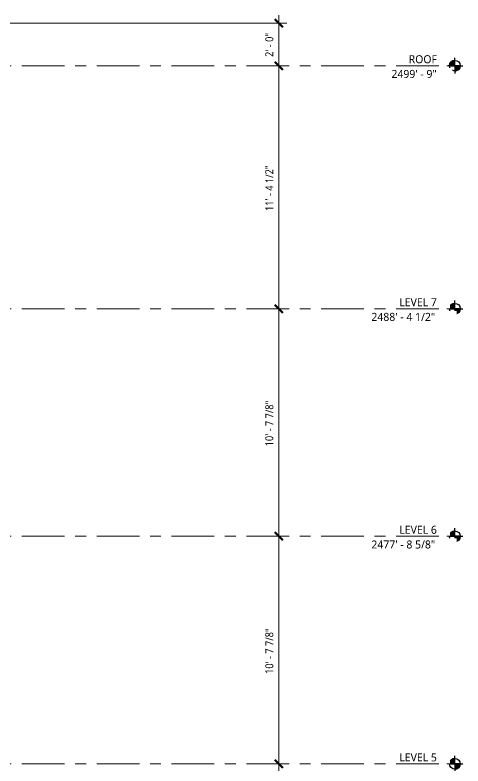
# Model space of a CAD drawing. Header units: inches. Extents: x 6 to 8416, y -388 to 6104.
# Drawn here: x 2432.8 to 2684.2, y 5603.6 to 6025.5 of the extents above; entities that cross this region are included whole.
import ezdxf

# ---------------------------------------------------------------- set-up
doc = ezdxf.new("R2010")
doc.units = ezdxf.units.IN
doc.header["$MEASUREMENT"] = 0
doc.linetypes.add('Center 1_2_', pattern=[42, 24, -6, 6, -6])
for name, color, linetype, lineweight in [('A-ANNO-DIMS', 211, 'Continuous', 13), ('A-ANNO-DIMS-48', 211, 'Continuous', 13), ('A-FLOR-LEVL', 51, 'Continuous', 13)]:
    doc.layers.add(name, color=color, linetype=linetype, lineweight=lineweight)
doc.styles.add('Open Sans_3', font='OpenSans-Regular.ttf', dxfattribs={"height": 4.5})
doc.styles.add('Open Sans_5', font='OpenSans-Regular.ttf', dxfattribs={"width": 0.88, "height": 4.5})
doc.dimstyles.new('Linear_-_3_32__CL', dxfattribs={"dimscale": 12, "dimtxt": 4.83561, "dimasz": 0.375, "dimexe": 0.375, "dimexo": 0.25, "dimgap": 0.125, "dimtad": 1, "dimdec": 8, "dimrnd": 0.003906, "dimzin": 3, "dimdsep": 46, "dimlunit": 4, "dimtxsty": 'Open Sans_5', "dimblk1": 'OBLIQUE', "dimblk2": 'OBLIQUE', "dimsah": 1, "dimcen": 0.09, "dimdle": 0.375, "dimadec": 3, "dimazin": 2, "dimtfac": 1, "dimtdec": 4, "dimtix": 1, "dimtmove": 0, "dimatfit": 3, "dimfxl": 1, "dimtvp": 1, "dimtfill": 1, "dimfrac": 2, "dimtolj": 1, "dimtzin": 0, "dimarcsym": 2})

# ---------------------------------------------------------------- blocks, each defined once
blk = doc.blocks.new('Level - AN Level Head-AM-798523-WALL SECTION - BACK OF HOUSE')
at = {"layer": 'A-FLOR-LEVL'}
h = blk.add_hatch(color=256, dxfattribs=at)
edge = h.paths.add_edge_path()
edge.add_line((351, 5109), (348, 5109))
edge.add_arc((351, 5109), 3, 90, 180, ccw=False)
edge.add_line((351, 5112), (351, 5109))
h = blk.add_hatch(color=256, dxfattribs=at)
edge = h.paths.add_edge_path()
edge.add_arc((351, 5109), 3, 270, 360, ccw=False)
edge.add_line((351, 5106), (351, 5109))
edge.add_line((351, 5109), (354, 5109))
at = {"layer": 'A-FLOR-LEVL', "lineweight": 25}
for p, q in [((351, 5112.02), (351, 5113.51)), ((351, 5109), (351, 5112)), ((348, 5109), (346.49, 5109)), ((348, 5109), (351, 5109)), ((354, 5109), (351, 5109)), ((351, 5109), (351, 5106)), ((351, 5106), (351, 5104.56)), ((354, 5109), (355.53, 5109))]:
    blk.add_line(p, q, dxfattribs=at)
blk.add_circle((351, 5109), 3, dxfattribs=at)
for start, end in [(90, 180), (270, 360)]:
    blk.add_arc((351, 5109), 3, start, end, dxfattribs=at)
blk = doc.blocks.new('DIMBLOCK13-WALL SECTION - BACK OF HOUSE')
at = {"layer": 'A-ANNO-DIMS-48'}
for p, q in [((2580.78, 5604.75), (2573.8, 5604.75)), ((2580.78, 5476.87), (2580.78, 5604.75)), ((2580.78, 5604.75), (2585.28, 5604.75)), ((2580.78, 5476.87), (2573.8, 5476.87)), ((2580.78, 5476.87), (2585.28, 5476.87))]:
    blk.add_line(p, q, dxfattribs=at)
at = {"layer": 'A-ANNO-DIMS-48', "lineweight": 50}
for p, q in [((2580.78, 5604.75), (2578.53, 5607)), ((2580.78, 5604.75), (2583.03, 5602.5)), ((2580.78, 5476.87), (2578.53, 5479.12)), ((2580.78, 5476.87), (2583.03, 5474.62))]:
    blk.add_line(p, q, dxfattribs=at)
at = {"layer": 'A-ANNO-DIMS-48', "color": 0, "insert": (2573.23, 5527.43), "char_height": 4.5, "width": 32.1223, "attachment_point": 1, "rotation": 90, "line_spacing_factor": 1.151336, "style": 'Open Sans_5', "bg_fill": 3, "box_fill_scale": 1.25, "bg_fill_color": 256, "bg_fill_true_color": 13158600, "bg_fill_transparency": 0}
blk.add_mtext('10\' - 7 7/8"', dxfattribs=at)
blk = doc.blocks.new('_Oblique')
at = {"color": 0, "linetype": 'ByBlock', "lineweight": -2}
blk.add_line((-0.5, -0.5), (0.5, 0.5), dxfattribs=at)
blk = doc.blocks.new('DIMBLOCK14-WALL SECTION - BACK OF HOUSE')
at = {"layer": 'A-ANNO-DIMS-48', "lineweight": 50}
for p, q in [((2580.78, 5732.62), (2578.53, 5734.87)), ((2580.78, 5732.62), (2583.03, 5730.37)), ((2580.78, 5604.75), (2578.53, 5607)), ((2580.78, 5604.75), (2583.03, 5602.5))]:
    blk.add_line(p, q, dxfattribs=at)
at = {"layer": 'A-ANNO-DIMS-48'}
for p, q in [((2580.78, 5732.62), (2573.8, 5732.62)), ((2580.78, 5604.75), (2580.78, 5732.62)), ((2580.78, 5732.62), (2585.28, 5732.62)), ((2580.78, 5604.75), (2573.8, 5604.75)), ((2580.78, 5604.75), (2585.28, 5604.75))]:
    blk.add_line(p, q, dxfattribs=at)
at = {"layer": 'A-ANNO-DIMS-48', "color": 0, "insert": (2573.23, 5655.3), "char_height": 4.5, "width": 32.1223, "attachment_point": 1, "rotation": 90, "line_spacing_factor": 1.151336, "style": 'Open Sans_5', "bg_fill": 3, "box_fill_scale": 1.25, "bg_fill_color": 256, "bg_fill_true_color": 13158600, "bg_fill_transparency": 0}
blk.add_mtext('10\' - 7 7/8"', dxfattribs=at)
blk = doc.blocks.new('DIMBLOCK15-WALL SECTION - BACK OF HOUSE')
at = {"layer": 'A-ANNO-DIMS-48', "lineweight": 50}
for p, q in [((2580.78, 5860.5), (2578.53, 5862.75)), ((2580.78, 5860.5), (2583.03, 5858.25)), ((2580.78, 5732.62), (2578.53, 5734.87)), ((2580.78, 5732.62), (2583.03, 5730.37))]:
    blk.add_line(p, q, dxfattribs=at)
at = {"layer": 'A-ANNO-DIMS-48'}
for p, q in [((2580.78, 5860.5), (2573.8, 5860.5)), ((2580.78, 5732.62), (2580.78, 5860.5)), ((2580.78, 5860.5), (2585.28, 5860.5)), ((2580.78, 5732.62), (2573.8, 5732.62)), ((2580.78, 5732.62), (2585.28, 5732.62))]:
    blk.add_line(p, q, dxfattribs=at)
at = {"layer": 'A-ANNO-DIMS-48', "color": 0, "insert": (2573.23, 5783.18), "char_height": 4.5, "width": 32.1223, "attachment_point": 1, "rotation": 90, "line_spacing_factor": 1.151336, "style": 'Open Sans_5', "bg_fill": 3, "box_fill_scale": 1.25, "bg_fill_color": 256, "bg_fill_true_color": 13158600, "bg_fill_transparency": 0}
blk.add_mtext('10\' - 7 7/8"', dxfattribs=at)
blk = doc.blocks.new('DIMBLOCK16-WALL SECTION - BACK OF HOUSE')
at = {"layer": 'A-ANNO-DIMS-48'}
for p, q in [((2580.78, 5997), (2573.8, 5997)), ((2580.78, 5860.5), (2580.78, 5997)), ((2580.78, 5997), (2585.28, 5997)), ((2580.78, 5860.5), (2573.8, 5860.5)), ((2580.78, 5860.5), (2585.28, 5860.5))]:
    blk.add_line(p, q, dxfattribs=at)
at = {"layer": 'A-ANNO-DIMS-48', "lineweight": 50}
for p, q in [((2580.78, 5997), (2578.53, 5999.25)), ((2580.78, 5997), (2583.03, 5994.75)), ((2580.78, 5860.5), (2578.53, 5862.75)), ((2580.78, 5860.5), (2583.03, 5858.25))]:
    blk.add_line(p, q, dxfattribs=at)
at = {"layer": 'A-ANNO-DIMS-48', "color": 0, "insert": (2573.23, 5915.37), "char_height": 4.5, "width": 32.1223, "attachment_point": 1, "rotation": 90, "line_spacing_factor": 1.151336, "style": 'Open Sans_5', "bg_fill": 3, "box_fill_scale": 1.25, "bg_fill_color": 256, "bg_fill_true_color": 13158600, "bg_fill_transparency": 0}
blk.add_mtext('11\' - 4 1/2"', dxfattribs=at)
blk = doc.blocks.new('DIMBLOCK17-WALL SECTION - BACK OF HOUSE')
at = {"layer": 'A-ANNO-DIMS-48'}
for p, q in [((2580.78, 5997), (2580.78, 6025.5)), ((2580.78, 6021), (2394.59, 6021)), ((2580.78, 6021), (2585.28, 6021)), ((2580.78, 5997), (2573.8, 5997)), ((2580.78, 5997), (2585.28, 5997))]:
    blk.add_line(p, q, dxfattribs=at)
at = {"layer": 'A-ANNO-DIMS-48', "lineweight": 50}
for p, q in [((2580.78, 6021), (2578.53, 6023.25)), ((2580.78, 6021), (2583.03, 6018.75)), ((2580.78, 5997), (2578.53, 5999.25)), ((2580.78, 5997), (2583.03, 5994.75))]:
    blk.add_line(p, q, dxfattribs=at)
at = {"layer": 'A-ANNO-DIMS-48', "color": 0, "insert": (2573.23, 6001.96), "char_height": 4.5, "width": 16.8901, "attachment_point": 1, "rotation": 90, "line_spacing_factor": 1.151336, "style": 'Open Sans_5', "bg_fill": 3, "box_fill_scale": 1.25, "bg_fill_color": 256, "bg_fill_true_color": 13158600, "bg_fill_transparency": 0}
blk.add_mtext('2\' - 0"', dxfattribs=at)

msp = doc.modelspace()

# ---------------------------------------------------------------- block references
at = {"layer": 'A-FLOR-LEVL', "lineweight": 25}
for p in [(2328.64750214, 888), (2328.64750214, 751.5), (2328.64750214, 623.625), (2328.64750214, 495.75)]:
    msp.add_blockref('Level - AN Level Head-AM-798523-WALL SECTION - BACK OF HOUSE', p, dxfattribs=at)

# ---------------------------------------------------------------- next in the draw order: texts
at = {"layer": 'A-FLOR-LEVL', "char_height": 4.5, "attachment_point": 1, "style": 'Open Sans_3', "bg_fill": 3, "box_fill_scale": 1.25, "bg_fill_color": 256, "bg_fill_true_color": 13158600, "bg_fill_transparency": 0}
for s, insert, width in [('ROOF', (2653.71524587, 6002.90196656), 20.907), ('LEVEL 7', (2648.46170256, 5866.40196656), 27.27), ('LEVEL 6', (2648.46170256, 5738.52696656), 27.27), ('LEVEL 5', (2648.46170256, 5610.65196656), 27.27)]:
    msp.add_mtext(s, dxfattribs=dict(at, insert=insert, width=width))

# ---------------------------------------------------------------- next in the draw order: linework, layer by layer
at = {"layer": 'A-FLOR-LEVL', "linetype": 'Center 1_2_'}
msp.add_line((756.61389744, 5604.75), (2676.64388705, 5604.75), dxfattribs=at)

# ---------------------------------------------------------------- next in the draw order: texts
at = {"layer": 'A-FLOR-LEVL', "char_height": 4.5, "attachment_point": 1, "style": 'Open Sans_3', "bg_fill": 3, "box_fill_scale": 1.25, "bg_fill_color": 256, "bg_fill_true_color": 13158600, "bg_fill_transparency": 0}
for s, insert, width in [('2499\' - 9"', (2644.0123801, 5994.64441153), 33.027), ('2488\' - 4 1/2"', (2632.76828561, 5858.14441153), 46.662), ('2477\' - 8 5/8"', (2632.76828561, 5730.26941153), 46.662)]:
    msp.add_mtext(s, dxfattribs=dict(at, insert=insert, width=width))

# ---------------------------------------------------------------- next in the draw order: linework, layer by layer
at = {"layer": 'A-FLOR-LEVL', "linetype": 'Center 1_2_'}
for p, q in [((756.61389744, 5997), (2676.64388705, 5997)), ((756.61389744, 5860.5), (2676.64388705, 5860.5)), ((756.61389744, 5732.625), (2676.64388705, 5732.625))]:
    msp.add_line(p, q, dxfattribs=at)

# ---------------------------------------------------------------- next in the draw order: dimensions: what is measured, and where the dimension line sits
at = {"layer": 'A-ANNO-DIMS'}
dim = msp.add_linear_dim(base=(2580.7832585401, 5604.75), p1=(2570.8010045964, 5476.875), p2=(2570.8010045964, 5604.75), angle=90, dimstyle='Linear_-_3_32__CL', override={"dimpost": '<>', "dimfxl": 127.875}, dxfattribs=at)
dim.commit()
dim.dimension.update_dxf_attribs({"geometry": 'DIMBLOCK13-WALL SECTION - BACK OF HOUSE', "text_midpoint": (2576.976548763, 5540.8125)})

# ---------------------------------------------------------------- next in the draw order: dimensions: what is measured, and where the dimension line sits
dim = msp.add_linear_dim(base=(2580.7832585401, 5732.625), p1=(2570.8010045964, 5604.75), p2=(2570.8010045964, 5732.625), angle=90, dimstyle='Linear_-_3_32__CL', override={"dimpost": '<>', "dimfxl": 127.875}, dxfattribs=at)
dim.commit()
dim.dimension.update_dxf_attribs({"geometry": 'DIMBLOCK14-WALL SECTION - BACK OF HOUSE', "text_midpoint": (2576.976548763, 5668.6875)})

# ---------------------------------------------------------------- next in the draw order: dimensions: what is measured, and where the dimension line sits
dim = msp.add_linear_dim(base=(2580.7832585401, 5860.5), p1=(2570.8010045964, 5732.625), p2=(2570.8010045964, 5860.5), angle=90, dimstyle='Linear_-_3_32__CL', override={"dimpost": '<>', "dimfxl": 127.875}, dxfattribs=at)
dim.commit()
dim.dimension.update_dxf_attribs({"geometry": 'DIMBLOCK15-WALL SECTION - BACK OF HOUSE', "text_midpoint": (2576.976548763, 5796.5625)})

# ---------------------------------------------------------------- next in the draw order: dimensions: what is measured, and where the dimension line sits
dim = msp.add_linear_dim(base=(2580.7832585401, 5997), p1=(2570.8010045964, 5860.5), p2=(2570.8010045964, 5997), angle=90, dimstyle='Linear_-_3_32__CL', override={"dimpost": '<>', "dimfxl": 136.5}, dxfattribs=at)
dim.commit()
dim.dimension.update_dxf_attribs({"geometry": 'DIMBLOCK16-WALL SECTION - BACK OF HOUSE', "text_midpoint": (2577.0087354111, 5928.75)})

# ---------------------------------------------------------------- next in the draw order: dimensions: what is measured, and where the dimension line sits
dim = msp.add_linear_dim(base=(2580.7832585401, 6021), p1=(2570.8010045964, 5997), p2=(2391.585002143, 6021), angle=90, dimstyle='Linear_-_3_32__CL', override={"dimpost": '<>', "dimfxl": 180.815861}, dxfattribs=at)
dim.commit()
dim.dimension.update_dxf_attribs({"geometry": 'DIMBLOCK17-WALL SECTION - BACK OF HOUSE', "text_midpoint": (2576.976548763, 6009)})

doc.saveas('drawing.dxf')
